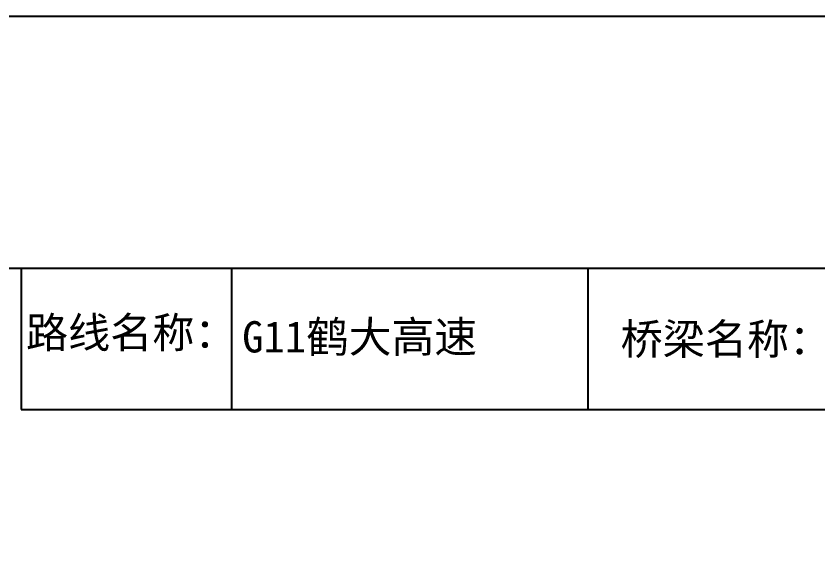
# Model space of a CAD drawing. Header units: millimetres. Extents: x -37 to 615, y -48 to 1658.
# Drawn here: x 135.5 to 289.2, y 1554.7 to 1658.2 of the extents above; entities that cross this region are included whole.
import ezdxf

# ---------------------------------------------------------------- set-up
doc = ezdxf.new("R2010")
doc.units = ezdxf.units.MM
doc.layers.add('图层1', color=7, linetype='Continuous')
doc.layers.add('病害', color=5, linetype='Continuous')
doc.styles.get("Standard").update_dxf_attribs({"font": ''})
doc.styles.add('汉字', font='')
doc.styles.get('Standard').set_extended_font_data('SimSun')
doc.styles.get('汉字').set_extended_font_data('SimSun')

msp = doc.modelspace()

# ---------------------------------------------------------------- linework, layer by layer
at = {"color": 0}
for p, q in [((0, 1609.85), (529.17, 1609.85)), ((136.5, 1609.85), (136.5, 1582.72)), ((245.1, 1609.85), (245.1, 1582.72)), ((136.5, 1582.72), (529.17, 1582.72))]:
    msp.add_line(p, q, dxfattribs=at)
at = {"color": 3}
msp.add_lwpolyline([(-36.77, 1658.19), (615.38, 1658.19), (615.38, 1197.07), (-36.77, 1197.07)], dxfattribs=at)
at = {"layer": '病害', "color": 5}
for p, q in [((136.5, 1609.85), (136.5, 1582.72)), ((245.1, 1609.85), (245.1, 1582.72)), ((136.5, 1582.72), (386.58, 1582.72))]:
    msp.add_line(p, q, dxfattribs=at)
at = {"layer": '病害', "color": 0}
msp.add_line((176.83, 1609.85), (176.83, 1582.72), dxfattribs=at)

# ---------------------------------------------------------------- texts
at = {"insert": (178.87, 1599.68), "char_height": 6, "width": 62.8604, "attachment_point": 1, "style": '汉字'}
msp.add_mtext('{\\C0;G11鹤大高速}', dxfattribs=at)
at = {"layer": '图层1'}
for s, p in [('路线名称：', (137.42, 1594.54)), ('桥梁名称：', (251.38, 1593.29))]:
    msp.add_text(s, height=5.918, dxfattribs=at).set_placement(p)

doc.saveas('drawing.dxf')
